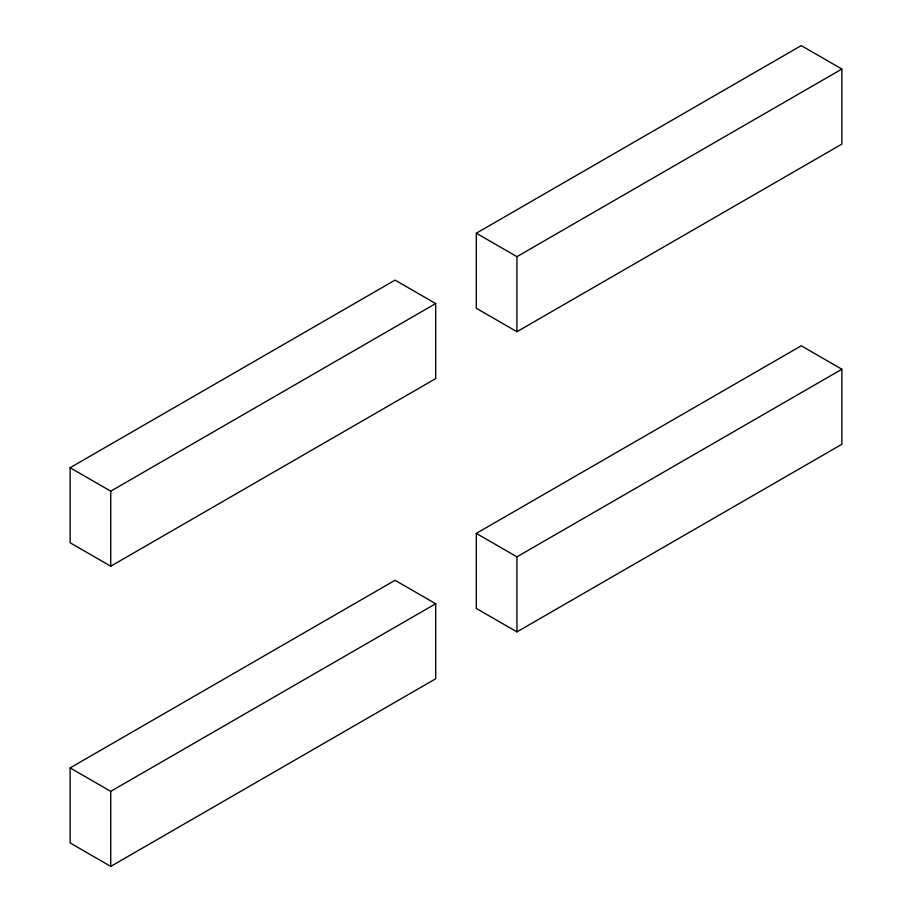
<?xml version="1.0" encoding="UTF-8"?>
<svg xmlns="http://www.w3.org/2000/svg" width="912" height="912" viewBox="0 0 912 912"><rect width="100%" height="100%" fill="white"/><g stroke="black" fill="none" stroke-linecap="round" stroke-linejoin="round"><path stroke-width="1.37" d="M70.121 467.719L395.067 280.109L435.685 303.559L435.685 378.605L110.74 566.215L70.121 542.765L70.121 467.719L110.74 491.169L435.685 303.559M476.315 233.21L801.26 45.6L841.879 69.05L841.879 144.096L516.933 331.706L476.315 308.256L476.315 233.21L516.933 256.66L841.879 69.05M70.121 767.904L395.067 580.294L435.685 603.744L435.685 678.79L110.74 866.4L70.121 842.95L70.121 767.904L110.74 791.354L435.685 603.744M476.315 533.395L801.26 345.785L841.879 369.235L841.879 444.281L516.933 631.891L476.315 608.441L476.315 533.395L516.933 556.844L841.879 369.235M516.933 256.66L516.933 331.706M516.933 556.844L516.933 631.891M110.74 491.169L110.74 566.215M110.74 791.354L110.74 866.4"/></g></svg>
